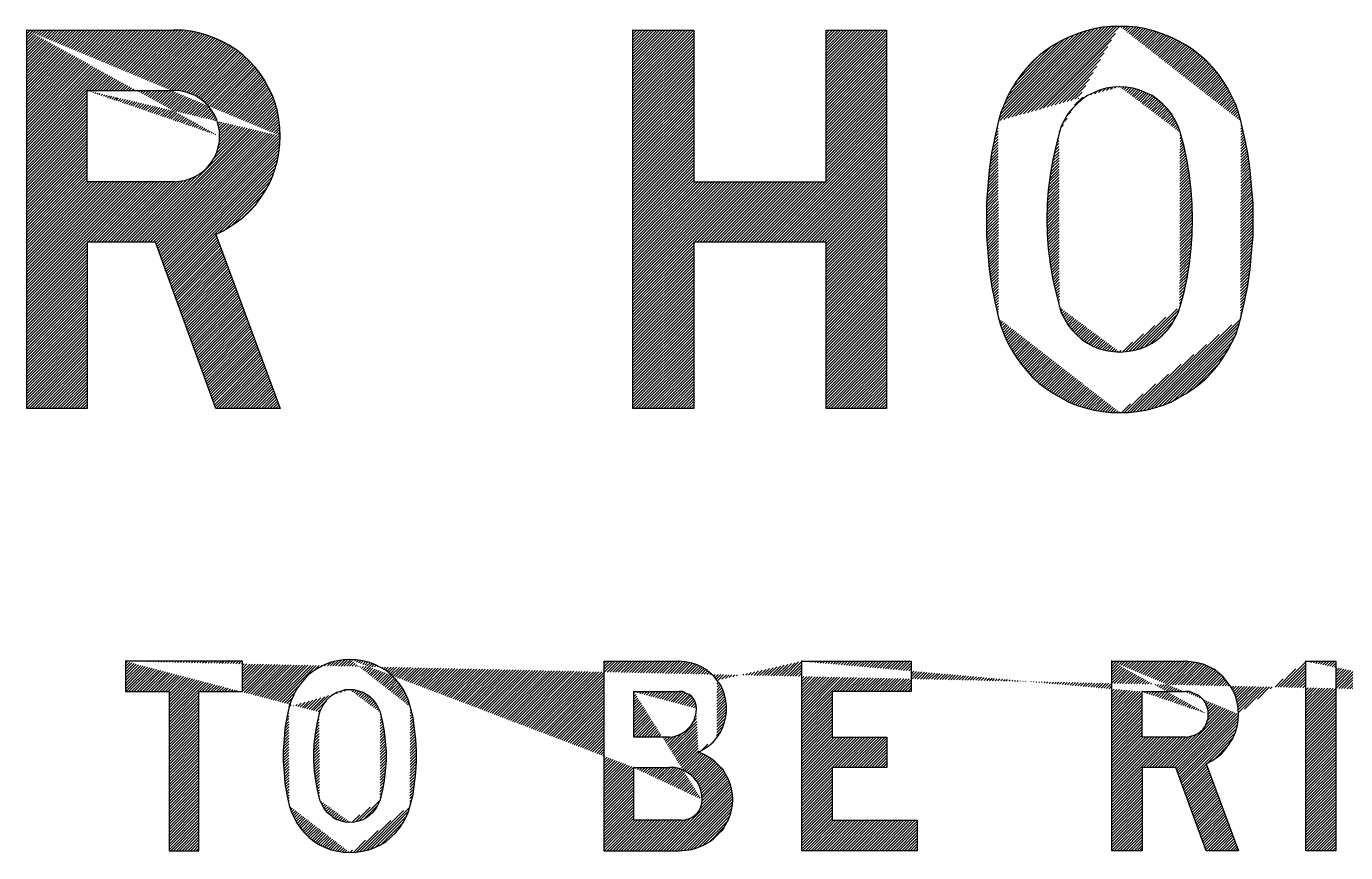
# Model space of a CAD drawing. Extents: x 216 to 276, y 156.6 to 231.6.
# Drawn here: x 228.57 to 249.47, y 179.55 to 192.64 of the extents above; entities that cross this region are included whole.
import ezdxf

# ---------------------------------------------------------------- set-up
doc = ezdxf.new("R2010")
doc.units = 0
doc.header["$MEASUREMENT"] = 0
doc.linetypes.add('CENTERX2', pattern=[101.6, 63.5, -12.7, 12.7, -12.7])
doc.layers.get('0').update_dxf_attribs({"linetype": 'CONTINUOUS'})
doc.layers.add('L25', color=1, linetype='CONTINUOUS')
pattern_1 = [(45, (0, 0), (-0.0224506403, 0.0224506403), [])]

msp = doc.modelspace()

# ---------------------------------------------------------------- hatches: boundary and pattern name
at = {"layer": 'L25', "linetype": 'CENTERX2'}
h = msp.add_hatch(dxfattribs=at)
h.set_pattern_fill('ANSI31', color=256, scale=0.01, style=0)
h.set_pattern_definition(pattern_1)
h.paths.add_polyline_path([(230.908, 191.62), (230.9, 191.62)], flags=17)
edge = h.paths.add_edge_path(flags=16)
edge.add_line((229.529, 190.175), (229.529, 191.62))
edge.add_line((229.529, 191.62), (230.908, 191.62))
edge.add_line((230.997, 191.613), (230.908, 191.62))
edge.add_line((230.997, 191.613), (231.078, 191.598))
edge.add_line((231.078, 191.598), (231.167, 191.568))
edge.add_line((231.167, 191.568), (231.241, 191.539))
edge.add_line((231.241, 191.539), (231.315, 191.494))
edge.add_line((231.315, 191.494), (231.389, 191.435))
edge.add_line((231.389, 191.435), (231.449, 191.376))
edge.add_line((231.449, 191.376), (231.501, 191.309))
edge.add_line((231.501, 191.309), (231.545, 191.235))
edge.add_line((231.545, 191.235), (231.582, 191.153))
edge.add_line((231.582, 191.153), (231.604, 191.072))
edge.add_line((231.604, 191.072), (231.627, 190.983))
edge.add_line((231.627, 190.983), (231.627, 190.901))
edge.add_line((231.627, 190.901), (231.627, 190.812))
edge.add_line((231.627, 190.812), (231.604, 190.724))
edge.add_line((231.604, 190.724), (231.582, 190.642))
edge.add_line((231.582, 190.642), (231.545, 190.56))
edge.add_line((231.545, 190.56), (231.501, 190.486))
edge.add_line((231.501, 190.486), (231.449, 190.42))
edge.add_line((231.449, 190.42), (231.389, 190.36))
edge.add_line((231.389, 190.36), (231.315, 190.301))
edge.add_line((231.315, 190.301), (231.241, 190.257))
edge.add_line((231.241, 190.257), (231.167, 190.227))
edge.add_line((231.167, 190.227), (231.078, 190.197))
edge.add_line((231.078, 190.197), (230.997, 190.182))
edge.add_line((230.997, 190.182), (230.908, 190.175))
edge.add_line((230.908, 190.175), (229.529, 190.175))
h.paths.add_polyline_path([(230.908, 192.576), (230.9, 192.576)], flags=17)
edge = h.paths.add_edge_path()
edge.add_line((228.573, 186.581), (228.573, 192.576))
edge.add_line((228.573, 192.576), (230.908, 192.576))
edge.add_line((231.041, 192.576), (230.908, 192.576))
edge.add_line((231.041, 192.576), (231.175, 192.562))
edge.add_line((231.175, 192.562), (231.3, 192.532))
edge.add_line((231.3, 192.532), (231.426, 192.495))
edge.add_line((231.426, 192.495), (231.552, 192.45))
edge.add_line((231.552, 192.45), (231.671, 192.398))
edge.add_line((231.671, 192.398), (231.79, 192.332))
edge.add_line((231.79, 192.332), (231.901, 192.258))
edge.add_line((231.901, 192.258), (232.005, 192.176))
edge.add_line((232.005, 192.176), (232.101, 192.087))
edge.add_line((232.101, 192.087), (232.19, 191.991))
edge.add_line((232.19, 191.991), (232.271, 191.887))
edge.add_line((232.271, 191.887), (232.345, 191.776))
edge.add_line((232.345, 191.776), (232.405, 191.665))
edge.add_line((232.405, 191.665), (232.464, 191.539))
edge.add_line((232.464, 191.539), (232.509, 191.42))
edge.add_line((232.509, 191.42), (232.546, 191.294))
edge.add_line((232.546, 191.294), (232.568, 191.161))
edge.add_line((232.568, 191.161), (232.583, 191.027))
edge.add_line((232.583, 191.027), (232.59, 190.901))
edge.add_line((232.59, 190.901), (232.583, 190.768))
edge.add_line((232.583, 190.768), (232.568, 190.635))
edge.add_line((232.568, 190.635), (232.546, 190.509))
edge.add_line((232.546, 190.509), (232.509, 190.383))
edge.add_line((232.509, 190.383), (232.464, 190.257))
edge.add_line((232.464, 190.257), (232.412, 190.138))
edge.add_line((232.412, 190.138), (232.345, 190.019))
edge.add_line((232.345, 190.019), (232.271, 189.908))
edge.add_line((232.271, 189.908), (232.197, 189.805))
edge.add_line((232.197, 189.805), (232.108, 189.708))
edge.add_line((232.108, 189.708), (232.012, 189.619))
edge.add_line((232.012, 189.619), (231.908, 189.538))
edge.add_line((231.908, 189.538), (231.797, 189.464))
edge.add_line((231.797, 189.464), (231.686, 189.397))
edge.add_line((231.686, 189.397), (231.567, 189.338))
edge.add_line((231.567, 189.338), (232.59, 186.581))
edge.add_line((232.59, 186.581), (231.567, 186.581))
edge.add_line((231.567, 186.581), (230.611, 189.219))
edge.add_line((230.611, 189.219), (229.529, 189.219))
edge.add_line((229.529, 189.219), (229.529, 186.581))
edge.add_line((229.529, 186.581), (228.573, 186.581))
edge = h.paths.add_edge_path()
edge.add_line((229.529, 191.62), (229.522, 191.62))
edge.add_line((231.627, 190.901), (231.619, 190.901))
edge.add_line((228.573, 192.576), (228.566, 192.576))
edge.add_line((232.59, 190.901), (232.583, 190.901))
h = msp.add_hatch(dxfattribs=at)
h.set_pattern_fill('ANSI31', color=256, scale=0.01, style=0)
h.set_pattern_definition(pattern_1)
h.paths.add_polyline_path([(238.178, 186.581), (238.178, 192.576), (239.142, 192.576), (239.142, 190.175), (241.239, 190.175), (241.239, 192.576), (242.195, 192.576), (242.195, 186.581), (241.239, 186.581), (241.239, 189.219), (239.142, 189.219), (239.142, 186.581)])
edge = h.paths.add_edge_path()
edge.add_line((238.178, 192.576), (238.171, 192.576))
h = msp.add_hatch(dxfattribs=at)
h.set_pattern_fill('ANSI31', color=256, scale=0.01, style=0)
h.set_pattern_definition(pattern_1)
h.paths.add_polyline_path([(244.967, 191.057), (244.937, 190.961), (244.878, 190.731), (244.826, 190.501), (244.789, 190.271), (244.759, 190.042), (244.745, 189.812), (244.737, 189.575), (244.745, 189.345), (244.759, 189.115), (244.789, 188.878), (244.826, 188.648), (244.878, 188.426), (244.937, 188.196), (244.967, 188.1), (245.019, 188.004), (245.071, 187.907), (245.137, 187.826), (245.211, 187.752), (245.293, 187.677), (245.382, 187.618), (245.478, 187.566), (245.575, 187.529), (245.678, 187.5), (245.79, 187.485), (245.893, 187.477), (245.997, 187.485), (246.108, 187.5), (246.212, 187.529), (246.308, 187.566), (246.405, 187.618), (246.494, 187.677), (246.575, 187.752), (246.649, 187.826), (246.716, 187.907), (246.768, 188.004), (246.82, 188.1), (246.849, 188.196), (246.916, 188.426), (246.961, 188.648), (246.998, 188.878), (247.027, 189.115), (247.042, 189.345), (247.049, 189.575), (247.042, 189.812), (247.027, 190.042), (246.998, 190.271), (246.961, 190.501), (246.916, 190.731), (246.849, 190.961), (246.82, 191.057), (246.768, 191.153), (246.716, 191.25), (246.649, 191.331), (246.575, 191.405), (246.494, 191.479), (246.405, 191.539), (246.308, 191.583), (246.212, 191.628), (246.108, 191.657), (245.997, 191.672), (245.893, 191.68), (245.79, 191.672), (245.678, 191.657), (245.575, 191.628), (245.478, 191.583), (245.382, 191.539), (245.293, 191.479), (245.211, 191.405), (245.137, 191.331), (245.071, 191.25), (245.019, 191.153)], flags=16)
h.paths.add_polyline_path([(244.011, 191.272), (243.974, 191.139), (243.915, 190.879), (243.863, 190.627), (243.826, 190.36), (243.803, 190.101), (243.781, 189.842), (243.781, 189.575), (243.781, 189.315), (243.803, 189.056), (243.826, 188.789), (243.863, 188.53), (243.915, 188.27), (243.974, 188.018), (244.011, 187.885), (244.063, 187.752), (244.115, 187.626), (244.181, 187.507), (244.255, 187.388), (244.337, 187.277), (244.426, 187.174), (244.515, 187.07), (244.619, 186.981), (244.73, 186.892), (244.841, 186.818), (244.967, 186.751), (245.085, 186.684), (245.219, 186.632), (245.345, 186.595), (245.486, 186.558), (245.619, 186.536), (245.753, 186.521), (245.893, 186.521), (246.034, 186.521), (246.168, 186.536), (246.308, 186.558), (246.442, 186.595), (246.568, 186.632), (246.701, 186.684), (246.82, 186.751), (246.946, 186.818), (247.057, 186.892), (247.168, 186.981), (247.272, 187.07), (247.368, 187.174), (247.457, 187.277), (247.531, 187.388), (247.605, 187.507), (247.672, 187.626), (247.731, 187.752), (247.776, 187.885), (247.813, 188.018), (247.872, 188.27), (247.924, 188.53), (247.961, 188.789), (247.983, 189.056), (248.006, 189.315), (248.006, 189.575), (248.006, 189.842), (247.983, 190.101), (247.961, 190.36), (247.924, 190.627), (247.872, 190.879), (247.813, 191.139), (247.776, 191.272), (247.731, 191.398), (247.672, 191.524), (247.605, 191.65), (247.531, 191.769), (247.457, 191.88), (247.368, 191.983), (247.272, 192.087), (247.168, 192.176), (247.057, 192.265), (246.946, 192.339), (246.82, 192.406), (246.701, 192.465), (246.568, 192.517), (246.442, 192.562), (246.308, 192.599), (246.168, 192.621), (246.034, 192.636), (245.893, 192.636), (245.753, 192.636), (245.619, 192.621), (245.486, 192.599), (245.345, 192.562), (245.219, 192.517), (245.085, 192.465), (244.967, 192.406), (244.841, 192.339), (244.73, 192.265), (244.619, 192.176), (244.515, 192.087), (244.426, 191.983), (244.337, 191.88), (244.255, 191.769), (244.181, 191.65), (244.115, 191.524), (244.063, 191.398)])
edge = h.paths.add_edge_path(flags=16)
edge.add_line((244.937, 190.961), (244.93, 190.961))
edge.add_line((244.937, 188.196), (244.93, 188.196))
edge.add_line((245.893, 187.477), (245.886, 187.477))
edge.add_line((246.849, 188.196), (246.842, 188.196))
edge.add_line((246.849, 190.961), (246.842, 190.961))
edge.add_line((245.893, 191.68), (245.886, 191.68))
edge.add_line((243.974, 191.139), (243.966, 191.139))
edge.add_line((243.974, 188.018), (243.966, 188.018))
edge.add_line((245.893, 186.521), (245.886, 186.521))
edge.add_line((247.813, 188.018), (247.805, 188.018))
edge.add_line((247.813, 191.139), (247.805, 191.139))
edge.add_line((245.893, 192.636), (245.886, 192.636))
h = msp.add_hatch(dxfattribs=at)
h.set_pattern_fill('ANSI31', color=256, scale=0.01, style=0)
h.set_pattern_definition(pattern_1)
h.paths.add_polyline_path([(238.764, 180.896), (238.756, 180.896)], flags=0)
edge = h.paths.add_edge_path(flags=16)
edge.add_line((238.193, 180.059), (238.193, 180.896))
edge.add_line((238.193, 180.896), (238.764, 180.896))
edge.add_line((238.838, 180.896), (238.764, 180.896))
edge.add_line((238.838, 180.896), (238.912, 180.881))
edge.add_line((238.912, 180.881), (238.979, 180.852))
edge.add_line((238.979, 180.852), (239.038, 180.815))
edge.add_line((239.038, 180.815), (239.097, 180.778))
edge.add_line((239.097, 180.778), (239.149, 180.726))
edge.add_line((239.149, 180.726), (239.194, 180.666))
edge.add_line((239.194, 180.666), (239.231, 180.6))
edge.add_line((239.231, 180.6), (239.253, 180.533))
edge.add_line((239.253, 180.533), (239.268, 180.459))
edge.add_line((239.268, 180.459), (239.275, 180.385))
edge.add_line((239.275, 180.385), (239.268, 180.333))
edge.add_line((239.268, 180.333), (239.253, 180.274))
edge.add_line((239.253, 180.274), (239.231, 180.222))
edge.add_line((239.231, 180.222), (239.201, 180.177))
edge.add_line((239.201, 180.177), (239.156, 180.133))
edge.add_line((239.156, 180.133), (239.112, 180.103))
edge.add_line((239.112, 180.103), (239.06, 180.081))
edge.add_line((239.06, 180.081), (239.001, 180.066))
edge.add_line((239.001, 180.066), (238.942, 180.059))
edge.add_line((238.942, 180.059), (238.193, 180.059))
h.paths.add_polyline_path([(238.912, 182.097), (238.904, 182.097)], flags=0)
edge = h.paths.add_edge_path(flags=16)
edge.add_line((238.193, 181.378), (238.193, 182.097))
edge.add_line((238.193, 182.097), (238.912, 182.097))
edge.add_line((238.971, 182.097), (238.912, 182.097))
edge.add_line((238.971, 182.097), (239.016, 182.075))
edge.add_line((239.016, 182.075), (239.068, 182.052))
edge.add_line((239.068, 182.052), (239.105, 182.023))
edge.add_line((239.105, 182.023), (239.142, 181.978))
edge.add_line((239.142, 181.978), (239.164, 181.934))
edge.add_line((239.164, 181.934), (239.179, 181.882))
edge.add_line((239.179, 181.882), (239.186, 181.83))
edge.add_line((239.186, 181.83), (239.179, 181.763))
edge.add_line((239.179, 181.763), (239.164, 181.697))
edge.add_line((239.164, 181.697), (239.142, 181.63))
edge.add_line((239.142, 181.63), (239.105, 181.571))
edge.add_line((239.105, 181.571), (239.06, 181.519))
edge.add_line((239.06, 181.519), (239.016, 181.474))
edge.add_line((239.016, 181.474), (238.956, 181.437))
edge.add_line((238.956, 181.437), (238.897, 181.408))
edge.add_line((238.897, 181.408), (238.83, 181.385))
edge.add_line((238.83, 181.385), (238.764, 181.378))
edge.add_line((238.764, 181.378), (238.193, 181.378))
h.paths.add_polyline_path([(239.305, 181.104), (239.216, 181.141), (239.297, 181.185), (239.379, 181.237), (239.453, 181.304), (239.512, 181.378), (239.564, 181.452), (239.601, 181.534), (239.631, 181.615), (239.653, 181.697), (239.66, 181.786), (239.66, 181.874), (239.653, 181.956), (239.631, 182.045), (239.601, 182.126), (239.564, 182.208), (239.512, 182.275), (239.46, 182.341), (239.394, 182.401), (239.327, 182.453), (239.253, 182.497), (239.171, 182.534), (239.09, 182.556), (239.001, 182.571), (238.912, 182.579), (237.719, 182.579), (237.719, 179.577), (238.912, 179.577), (239.016, 179.584), (239.112, 179.599), (239.208, 179.629), (239.305, 179.673), (239.394, 179.718), (239.468, 179.777), (239.542, 179.851), (239.601, 179.91), (239.646, 179.985), (239.69, 180.059), (239.72, 180.14), (239.742, 180.222), (239.757, 180.303), (239.764, 180.385), (239.757, 180.474), (239.742, 180.555), (239.72, 180.637), (239.69, 180.718), (239.646, 180.792), (239.601, 180.867), (239.542, 180.926), (239.475, 180.992), (239.394, 181.052)], flags=17)
edge = h.paths.add_edge_path(flags=16)
edge.add_line((238.912, 182.579), (238.904, 182.579))
edge.add_line((238.912, 182.579), (238.904, 182.579))
h.paths.add_polyline_path([(240.854, 179.577), (240.854, 182.579), (242.588, 182.579), (242.588, 182.097), (241.335, 182.097), (241.335, 181.378), (242.203, 181.378), (242.203, 180.896), (241.335, 180.896), (241.335, 180.059), (242.684, 180.059), (242.684, 179.577)], flags=17)
h.paths.add_polyline_path([(246.938, 182.097), (246.931, 182.097)], flags=0)
edge = h.paths.add_edge_path(flags=16)
edge.add_line((246.249, 181.378), (246.249, 182.097))
edge.add_line((246.249, 182.097), (246.938, 182.097))
edge.add_line((246.998, 182.097), (246.938, 182.097))
edge.add_line((246.998, 182.097), (247.057, 182.075))
edge.add_line((247.057, 182.075), (247.116, 182.052))
edge.add_line((247.116, 182.052), (247.168, 182.015))
edge.add_line((247.168, 182.015), (247.213, 181.971))
edge.add_line((247.213, 181.971), (247.25, 181.919))
edge.add_line((247.25, 181.919), (247.272, 181.86))
edge.add_line((247.272, 181.86), (247.294, 181.8))
edge.add_line((247.294, 181.8), (247.294, 181.741))
edge.add_line((247.294, 181.741), (247.294, 181.674))
edge.add_line((247.294, 181.674), (247.272, 181.615))
edge.add_line((247.272, 181.615), (247.25, 181.556))
edge.add_line((247.25, 181.556), (247.213, 181.504))
edge.add_line((247.213, 181.504), (247.168, 181.459))
edge.add_line((247.168, 181.459), (247.116, 181.422))
edge.add_line((247.116, 181.422), (247.057, 181.4))
edge.add_line((247.057, 181.4), (246.998, 181.385))
edge.add_line((246.998, 181.385), (246.938, 181.378))
edge.add_line((246.938, 181.378), (246.249, 181.378))
h.paths.add_polyline_path([(246.938, 182.579), (246.931, 182.579)], flags=16)
edge = h.paths.add_edge_path(flags=17)
edge.add_line((245.767, 179.577), (245.767, 182.579))
edge.add_line((245.767, 182.579), (246.938, 182.579))
edge.add_line((247.027, 182.571), (246.938, 182.579))
edge.add_line((247.027, 182.571), (247.124, 182.556))
edge.add_line((247.124, 182.556), (247.213, 182.534))
edge.add_line((247.213, 182.534), (247.301, 182.497))
edge.add_line((247.301, 182.497), (247.383, 182.453))
edge.add_line((247.383, 182.453), (247.457, 182.393))
edge.add_line((247.457, 182.393), (247.531, 182.334))
edge.add_line((247.531, 182.334), (247.591, 182.26))
edge.add_line((247.591, 182.26), (247.65, 182.186))
edge.add_line((247.65, 182.186), (247.694, 182.104))
edge.add_line((247.694, 182.104), (247.731, 182.015))
edge.add_line((247.731, 182.015), (247.754, 181.926))
edge.add_line((247.754, 181.926), (247.768, 181.83))
edge.add_line((247.768, 181.83), (247.776, 181.741))
edge.add_line((247.776, 181.741), (247.768, 181.637))
edge.add_line((247.768, 181.637), (247.754, 181.541))
edge.add_line((247.754, 181.541), (247.724, 181.445))
edge.add_line((247.724, 181.445), (247.687, 181.356))
edge.add_line((247.687, 181.356), (247.635, 181.274))
edge.add_line((247.635, 181.274), (247.576, 181.193))
edge.add_line((247.576, 181.193), (247.509, 181.118))
edge.add_line((247.509, 181.118), (247.435, 181.059))
edge.add_line((247.435, 181.059), (247.353, 181))
edge.add_line((247.353, 181), (247.264, 180.955))
edge.add_line((247.264, 180.955), (247.776, 179.577))
edge.add_line((247.776, 179.577), (247.264, 179.577))
edge.add_line((247.264, 179.577), (246.783, 180.896))
edge.add_line((246.783, 180.896), (246.249, 180.896))
edge.add_line((246.249, 180.896), (246.249, 179.577))
edge.add_line((246.249, 179.577), (245.767, 179.577))
h.paths.add_polyline_path([(248.843, 179.577), (248.843, 182.579), (249.317, 182.579), (249.317, 179.577)], flags=17)
h.paths.add_polyline_path([(251.6, 182.097), (251.593, 182.097)], flags=0)
edge = h.paths.add_edge_path(flags=16)
edge.add_line((251.185, 180.059), (251.185, 182.097))
edge.add_line((251.185, 182.097), (251.6, 182.097))
edge.add_line((251.674, 182.097), (251.6, 182.097))
edge.add_line((251.674, 182.097), (251.741, 182.082))
edge.add_line((251.741, 182.082), (251.808, 182.06))
edge.add_line((251.808, 182.06), (251.867, 182.023))
edge.add_line((251.867, 182.023), (251.919, 181.986))
edge.add_line((251.919, 181.986), (251.971, 181.941))
edge.add_line((251.971, 181.941), (252.015, 181.889))
edge.add_line((252.015, 181.889), (252.052, 181.83))
edge.add_line((252.052, 181.83), (252.111, 181.711))
edge.add_line((252.111, 181.711), (252.156, 181.593))
edge.add_line((252.156, 181.593), (252.193, 181.467))
edge.add_line((252.193, 181.467), (252.223, 181.341))
edge.add_line((252.223, 181.341), (252.237, 181.207))
edge.add_line((252.237, 181.207), (252.245, 181.081))
edge.add_line((252.245, 181.081), (252.237, 180.948))
edge.add_line((252.237, 180.948), (252.223, 180.822))
edge.add_line((252.223, 180.822), (252.193, 180.689))
edge.add_line((252.193, 180.689), (252.156, 180.57))
edge.add_line((252.156, 180.57), (252.111, 180.444))
edge.add_line((252.111, 180.444), (252.052, 180.325))
edge.add_line((252.052, 180.325), (252.015, 180.274))
edge.add_line((252.015, 180.274), (251.971, 180.214))
edge.add_line((251.971, 180.214), (251.919, 180.17))
edge.add_line((251.919, 180.17), (251.867, 180.133))
edge.add_line((251.867, 180.133), (251.808, 180.103))
edge.add_line((251.808, 180.103), (251.741, 180.073))
edge.add_line((251.741, 180.073), (251.674, 180.066))
edge.add_line((251.674, 180.066), (251.6, 180.059))
edge.add_line((251.6, 180.059), (251.185, 180.059))
h.paths.add_polyline_path([(251.6, 182.579), (251.593, 182.579)], flags=16)
edge = h.paths.add_edge_path(flags=17)
edge.add_line((250.703, 179.577), (250.703, 182.579))
edge.add_line((250.703, 182.579), (251.6, 182.579))
edge.add_line((251.704, 182.571), (251.6, 182.579))
edge.add_line((251.704, 182.571), (251.808, 182.556))
edge.add_line((251.808, 182.556), (251.904, 182.534))
edge.add_line((251.904, 182.534), (252, 182.497))
edge.add_line((252, 182.497), (252.089, 182.453))
edge.add_line((252.089, 182.453), (252.178, 182.393))
edge.add_line((252.178, 182.393), (252.26, 182.334))
edge.add_line((252.26, 182.334), (252.334, 182.26))
edge.add_line((252.334, 182.26), (252.4, 182.186))
edge.add_line((252.4, 182.186), (252.452, 182.097))
edge.add_line((252.452, 182.097), (252.504, 182.008))
edge.add_line((252.504, 182.008), (252.563, 181.874))
edge.add_line((252.563, 181.874), (252.615, 181.734))
edge.add_line((252.615, 181.734), (252.652, 181.593))
edge.add_line((252.652, 181.593), (252.682, 181.445))
edge.add_line((252.682, 181.445), (252.704, 181.296))
edge.add_line((252.704, 181.296), (252.712, 181.156))
edge.add_line((252.712, 181.156), (252.712, 181.007))
edge.add_line((252.712, 181.007), (252.704, 180.859))
edge.add_line((252.704, 180.859), (252.682, 180.711))
edge.add_line((252.682, 180.711), (252.652, 180.563))
edge.add_line((252.652, 180.563), (252.615, 180.422))
edge.add_line((252.615, 180.422), (252.563, 180.281))
edge.add_line((252.563, 180.281), (252.504, 180.148))
edge.add_line((252.504, 180.148), (252.452, 180.059))
edge.add_line((252.452, 180.059), (252.4, 179.977))
edge.add_line((252.4, 179.977), (252.334, 179.896))
edge.add_line((252.334, 179.896), (252.26, 179.822))
edge.add_line((252.26, 179.822), (252.178, 179.762))
edge.add_line((252.178, 179.762), (252.089, 179.703))
edge.add_line((252.089, 179.703), (252, 179.658))
edge.add_line((252, 179.658), (251.904, 179.621))
edge.add_line((251.904, 179.621), (251.808, 179.599))
edge.add_line((251.808, 179.599), (251.704, 179.584))
edge.add_line((251.704, 179.584), (251.6, 179.577))
edge.add_line((251.6, 179.577), (250.703, 179.577))
h.paths.add_polyline_path([(254.676, 182.097), (254.668, 182.097)], flags=16)
edge = h.paths.add_edge_path(flags=17)
edge.add_line((254.253, 180.059), (254.253, 182.097))
edge.add_line((254.253, 182.097), (254.676, 182.097))
edge.add_line((254.742, 182.097), (254.676, 182.097))
edge.add_line((254.742, 182.097), (254.809, 182.082))
edge.add_line((254.809, 182.082), (254.876, 182.06))
edge.add_line((254.876, 182.06), (254.935, 182.023))
edge.add_line((254.935, 182.023), (254.994, 181.986))
edge.add_line((254.994, 181.986), (255.046, 181.941))
edge.add_line((255.046, 181.941), (255.091, 181.889))
edge.add_line((255.091, 181.889), (255.128, 181.83))
edge.add_line((255.128, 181.83), (255.18, 181.711))
edge.add_line((255.18, 181.711), (255.232, 181.593))
edge.add_line((255.232, 181.593), (255.269, 181.467))
edge.add_line((255.269, 181.467), (255.291, 181.341))
edge.add_line((255.291, 181.341), (255.306, 181.207))
edge.add_line((255.306, 181.207), (255.313, 181.081))
edge.add_line((255.313, 181.081), (255.306, 180.948))
edge.add_line((255.306, 180.948), (255.291, 180.822))
edge.add_line((255.291, 180.822), (255.269, 180.689))
edge.add_line((255.269, 180.689), (255.232, 180.57))
edge.add_line((255.232, 180.57), (255.18, 180.444))
edge.add_line((255.18, 180.444), (255.128, 180.325))
edge.add_line((255.128, 180.325), (255.091, 180.274))
edge.add_line((255.091, 180.274), (255.046, 180.214))
edge.add_line((255.046, 180.214), (254.994, 180.17))
edge.add_line((254.994, 180.17), (254.935, 180.133))
edge.add_line((254.935, 180.133), (254.876, 180.103))
edge.add_line((254.876, 180.103), (254.809, 180.073))
edge.add_line((254.809, 180.073), (254.742, 180.066))
edge.add_line((254.742, 180.066), (254.676, 180.059))
edge.add_line((254.676, 180.059), (254.253, 180.059))
h.paths.add_polyline_path([(254.676, 182.579), (254.668, 182.579)], flags=17)
edge = h.paths.add_edge_path()
edge.add_line((253.779, 179.577), (253.779, 182.579))
edge.add_line((253.779, 182.579), (254.676, 182.579))
edge.add_line((254.779, 182.571), (254.676, 182.579))
edge.add_line((254.779, 182.571), (254.876, 182.556))
edge.add_line((254.876, 182.556), (254.98, 182.534))
edge.add_line((254.98, 182.534), (255.076, 182.497))
edge.add_line((255.076, 182.497), (255.165, 182.453))
edge.add_line((255.165, 182.453), (255.254, 182.393))
edge.add_line((255.254, 182.393), (255.328, 182.334))
edge.add_line((255.328, 182.334), (255.402, 182.26))
edge.add_line((255.402, 182.26), (255.469, 182.186))
edge.add_line((255.469, 182.186), (255.528, 182.097))
edge.add_line((255.528, 182.097), (255.572, 182.008))
edge.add_line((255.572, 182.008), (255.632, 181.874))
edge.add_line((255.632, 181.874), (255.684, 181.734))
edge.add_line((255.684, 181.734), (255.728, 181.593))
edge.add_line((255.728, 181.593), (255.758, 181.445))
edge.add_line((255.758, 181.445), (255.773, 181.296))
edge.add_line((255.773, 181.296), (255.787, 181.156))
edge.add_line((255.787, 181.156), (255.787, 181.007))
edge.add_line((255.787, 181.007), (255.773, 180.859))
edge.add_line((255.773, 180.859), (255.758, 180.711))
edge.add_line((255.758, 180.711), (255.728, 180.563))
edge.add_line((255.728, 180.563), (255.684, 180.422))
edge.add_line((255.684, 180.422), (255.632, 180.281))
edge.add_line((255.632, 180.281), (255.572, 180.148))
edge.add_line((255.572, 180.148), (255.528, 180.059))
edge.add_line((255.528, 180.059), (255.469, 179.977))
edge.add_line((255.469, 179.977), (255.402, 179.896))
edge.add_line((255.402, 179.896), (255.328, 179.822))
edge.add_line((255.328, 179.822), (255.254, 179.762))
edge.add_line((255.254, 179.762), (255.165, 179.703))
edge.add_line((255.165, 179.703), (255.076, 179.658))
edge.add_line((255.076, 179.658), (254.98, 179.621))
edge.add_line((254.98, 179.621), (254.876, 179.599))
edge.add_line((254.876, 179.599), (254.779, 179.584))
edge.add_line((254.779, 179.584), (254.676, 179.577))
edge.add_line((254.676, 179.577), (253.779, 179.577))
h.paths.add_polyline_path([(231.99, 182.579), (230.137, 182.579), (230.137, 182.097), (230.826, 182.097), (230.826, 179.577), (231.3, 179.577), (231.3, 182.097), (231.99, 182.097)], flags=17)
h.paths.add_polyline_path([(233.242, 181.837), (233.213, 181.771), (233.176, 181.615), (233.146, 181.467), (233.124, 181.311), (233.116, 181.156), (233.116, 181), (233.124, 180.844), (233.146, 180.689), (233.176, 180.54), (233.213, 180.385), (233.242, 180.318), (233.272, 180.259), (233.316, 180.199), (233.368, 180.155), (233.42, 180.111), (233.487, 180.073), (233.554, 180.051), (233.62, 180.036), (233.694, 180.029), (233.761, 180.036), (233.835, 180.051), (233.902, 180.073), (233.961, 180.111), (234.02, 180.155), (234.072, 180.199), (234.117, 180.259), (234.146, 180.318), (234.176, 180.385), (234.213, 180.54), (234.243, 180.689), (234.258, 180.844), (234.272, 181), (234.272, 181.156), (234.258, 181.311), (234.243, 181.467), (234.213, 181.615), (234.176, 181.771), (234.146, 181.837), (234.117, 181.897), (234.072, 181.956), (234.02, 182.008), (233.961, 182.045), (233.902, 182.082), (233.835, 182.104), (233.761, 182.126), (233.694, 182.126), (233.62, 182.126), (233.554, 182.104), (233.487, 182.082), (233.42, 182.045), (233.368, 182.008), (233.316, 181.956), (233.272, 181.897)], flags=17)
h.paths.add_polyline_path([(232.761, 181.956), (232.731, 181.86), (232.694, 181.689), (232.664, 181.511), (232.649, 181.341), (232.635, 181.163), (232.635, 180.992), (232.649, 180.815), (232.664, 180.644), (232.694, 180.466), (232.731, 180.296), (232.761, 180.199), (232.805, 180.111), (232.849, 180.022), (232.909, 179.933), (232.975, 179.859), (233.042, 179.792), (233.124, 179.725), (233.213, 179.673), (233.302, 179.629), (233.398, 179.592), (233.494, 179.57), (233.591, 179.555), (233.694, 179.547), (233.791, 179.555), (233.894, 179.57), (233.991, 179.592), (234.087, 179.629), (234.176, 179.673), (234.265, 179.725), (234.339, 179.792), (234.413, 179.859), (234.48, 179.933), (234.539, 180.022), (234.584, 180.111), (234.621, 180.199), (234.65, 180.296), (234.695, 180.466), (234.717, 180.644), (234.739, 180.815), (234.747, 180.992), (234.747, 181.163), (234.739, 181.341), (234.717, 181.511), (234.695, 181.689), (234.65, 181.86), (234.621, 181.956), (234.584, 182.045), (234.539, 182.134), (234.48, 182.223), (234.413, 182.297), (234.339, 182.371), (234.265, 182.43), (234.176, 182.482), (234.087, 182.527), (233.991, 182.564), (233.894, 182.586), (233.791, 182.601), (233.694, 182.608), (233.591, 182.601), (233.494, 182.586), (233.398, 182.564), (233.302, 182.527), (233.213, 182.482), (233.124, 182.43), (233.042, 182.371), (232.975, 182.297), (232.909, 182.223), (232.849, 182.134), (232.805, 182.045)])
edge = h.paths.add_edge_path()
edge.add_line((238.193, 180.896), (238.186, 180.896))
edge.add_line((239.275, 180.385), (239.268, 180.385))
edge.add_line((238.193, 182.097), (238.186, 182.097))
edge.add_line((239.186, 181.83), (239.179, 181.83))
edge.add_line((239.216, 181.141), (239.208, 181.141))
edge.add_line((239.512, 181.378), (239.505, 181.378))
edge.add_line((239.512, 182.275), (239.505, 182.275))
edge.add_line((240.854, 182.579), (240.846, 182.579))
edge.add_line((246.249, 182.097), (246.242, 182.097))
edge.add_line((247.294, 181.741), (247.287, 181.741))
edge.add_line((245.767, 182.579), (245.76, 182.579))
edge.add_line((247.776, 181.741), (247.768, 181.741))
edge.add_line((248.843, 182.579), (248.836, 182.579))
edge.add_line((251.185, 182.097), (251.178, 182.097))
edge.add_line((252.052, 180.325), (252.045, 180.325))
edge.add_line((252.052, 181.83), (252.045, 181.83))
edge.add_line((250.703, 182.579), (250.696, 182.579))
edge.add_line((252.504, 180.148), (252.497, 180.148))
edge.add_line((252.504, 182.008), (252.497, 182.008))
edge.add_line((254.253, 182.097), (254.246, 182.097))
edge.add_line((255.128, 180.325), (255.12, 180.325))
edge.add_line((255.128, 181.83), (255.12, 181.83))
edge.add_line((253.779, 182.579), (253.772, 182.579))
edge.add_line((255.572, 180.148), (255.565, 180.148))
edge.add_line((255.572, 182.008), (255.565, 182.008))
edge.add_line((230.137, 182.579), (230.13, 182.579))
edge.add_line((233.213, 181.771), (233.205, 181.771))
edge.add_line((233.213, 180.385), (233.205, 180.385))
edge.add_line((233.694, 180.029), (233.687, 180.029))
edge.add_line((234.176, 180.385), (234.169, 180.385))
edge.add_line((234.176, 181.771), (234.169, 181.771))
edge.add_line((233.694, 182.126), (233.687, 182.126))
edge.add_line((232.731, 181.86), (232.723, 181.86))
edge.add_line((232.731, 180.296), (232.723, 180.296))
edge.add_line((233.694, 179.547), (233.687, 179.547))
edge.add_line((234.65, 180.296), (234.643, 180.296))
edge.add_line((234.65, 181.86), (234.643, 181.86))
edge.add_line((233.694, 182.608), (233.687, 182.608))

# ---------------------------------------------------------------- linework, layer by layer
at = {"color": 3}
for p, q in [((228.573, 192.576), (228.566, 192.576)), ((228.573, 192.576), (230.908, 192.576)), ((228.573, 186.581), (228.573, 192.576)), ((230.908, 192.576), (230.9, 192.576)), ((230.908, 192.576), (230.9, 192.576)), ((231.041, 192.576), (230.908, 192.576)), ((231.175, 192.562), (231.041, 192.576)), ((231.3, 192.532), (231.175, 192.562)), ((238.178, 192.576), (238.171, 192.576)), ((238.178, 192.576), (239.142, 192.576)), ((238.178, 186.581), (238.178, 192.576)), ((239.142, 192.576), (239.142, 190.175)), ((241.239, 190.175), (241.239, 192.576)), ((241.239, 192.576), (242.195, 192.576)), ((242.195, 192.576), (242.195, 186.581)), ((245.345, 192.562), (245.219, 192.517)), ((245.486, 192.599), (245.345, 192.562)), ((245.619, 192.621), (245.486, 192.599)), ((245.753, 192.636), (245.619, 192.621)), ((245.893, 192.636), (245.753, 192.636)), ((245.893, 192.636), (245.886, 192.636)), ((246.034, 192.636), (245.893, 192.636)), ((246.168, 192.621), (246.034, 192.636)), ((246.308, 192.599), (246.168, 192.621)), ((246.442, 192.562), (246.308, 192.599)), ((246.568, 192.517), (246.442, 192.562)), ((231.426, 192.495), (231.3, 192.532)), ((231.552, 192.45), (231.426, 192.495)), ((231.671, 192.398), (231.552, 192.45)), ((231.79, 192.332), (231.671, 192.398)), ((244.967, 192.406), (244.841, 192.339)), ((245.085, 192.465), (244.967, 192.406)), ((245.219, 192.517), (245.085, 192.465)), ((246.701, 192.465), (246.568, 192.517)), ((246.82, 192.406), (246.701, 192.465)), ((246.946, 192.339), (246.82, 192.406)), ((231.901, 192.258), (231.79, 192.332)), ((232.005, 192.176), (231.901, 192.258)), ((232.101, 192.087), (232.005, 192.176)), ((244.619, 192.176), (244.515, 192.087)), ((244.73, 192.265), (244.619, 192.176)), ((244.841, 192.339), (244.73, 192.265)), ((247.057, 192.265), (246.946, 192.339)), ((247.168, 192.176), (247.057, 192.265)), ((247.272, 192.087), (247.168, 192.176)), ((232.19, 191.991), (232.101, 192.087)), ((232.271, 191.887), (232.19, 191.991)), ((244.426, 191.983), (244.337, 191.88)), ((244.515, 192.087), (244.426, 191.983)), ((247.368, 191.983), (247.272, 192.087)), ((247.457, 191.88), (247.368, 191.983)), ((232.345, 191.776), (232.271, 191.887)), ((232.405, 191.665), (232.345, 191.776)), ((244.255, 191.769), (244.181, 191.65)), ((244.337, 191.88), (244.255, 191.769)), ((247.531, 191.769), (247.457, 191.88)), ((247.605, 191.65), (247.531, 191.769)), ((229.529, 191.62), (229.522, 191.62)), ((229.529, 191.62), (230.908, 191.62)), ((229.529, 190.175), (229.529, 191.62)), ((230.908, 191.62), (230.9, 191.62)), ((230.908, 191.62), (230.9, 191.62)), ((230.997, 191.613), (230.908, 191.62)), ((231.078, 191.598), (230.997, 191.613)), ((231.167, 191.568), (231.078, 191.598)), ((231.241, 191.539), (231.167, 191.568)), ((231.315, 191.494), (231.241, 191.539)), ((232.464, 191.539), (232.405, 191.665)), ((232.509, 191.42), (232.464, 191.539)), ((244.115, 191.524), (244.063, 191.398)), ((244.181, 191.65), (244.115, 191.524)), ((245.382, 191.539), (245.293, 191.479)), ((245.478, 191.583), (245.382, 191.539)), ((245.575, 191.628), (245.478, 191.583)), ((245.678, 191.657), (245.575, 191.628)), ((245.79, 191.672), (245.678, 191.657)), ((245.893, 191.68), (245.79, 191.672)), ((245.893, 191.68), (245.886, 191.68)), ((245.997, 191.672), (245.893, 191.68)), ((246.108, 191.657), (245.997, 191.672)), ((246.212, 191.628), (246.108, 191.657)), ((246.308, 191.583), (246.212, 191.628)), ((246.405, 191.539), (246.308, 191.583)), ((246.494, 191.479), (246.405, 191.539)), ((247.672, 191.524), (247.605, 191.65)), ((247.731, 191.398), (247.672, 191.524)), ((231.389, 191.435), (231.315, 191.494)), ((231.449, 191.376), (231.389, 191.435)), ((231.501, 191.309), (231.449, 191.376)), ((231.545, 191.235), (231.501, 191.309)), ((232.546, 191.294), (232.509, 191.42)), ((244.063, 191.398), (244.011, 191.272)), ((245.137, 191.331), (245.071, 191.25)), ((245.211, 191.405), (245.137, 191.331)), ((245.293, 191.479), (245.211, 191.405)), ((246.575, 191.405), (246.494, 191.479)), ((246.649, 191.331), (246.575, 191.405)), ((246.716, 191.25), (246.649, 191.331)), ((247.776, 191.272), (247.731, 191.398)), ((231.582, 191.153), (231.545, 191.235)), ((231.604, 191.072), (231.582, 191.153)), ((232.568, 191.161), (232.546, 191.294)), ((232.583, 191.027), (232.568, 191.161)), ((243.974, 191.139), (243.915, 190.879)), ((243.974, 191.139), (243.966, 191.139)), ((244.011, 191.272), (243.974, 191.139)), ((245.019, 191.153), (244.967, 191.057)), ((245.071, 191.25), (245.019, 191.153)), ((246.768, 191.153), (246.716, 191.25)), ((246.82, 191.057), (246.768, 191.153)), ((247.813, 191.139), (247.776, 191.272)), ((247.813, 191.139), (247.805, 191.139)), ((247.872, 190.879), (247.813, 191.139)), ((231.627, 190.983), (231.604, 191.072)), ((231.627, 190.901), (231.619, 190.901)), ((231.627, 190.901), (231.627, 190.983)), ((231.627, 190.812), (231.627, 190.901)), ((232.59, 190.901), (232.583, 191.027)), ((232.583, 190.768), (232.59, 190.901)), ((232.59, 190.901), (232.583, 190.901)), ((244.937, 190.961), (244.878, 190.731)), ((244.937, 190.961), (244.93, 190.961)), ((244.967, 191.057), (244.937, 190.961)), ((246.849, 190.961), (246.82, 191.057)), ((246.849, 190.961), (246.842, 190.961)), ((246.916, 190.731), (246.849, 190.961)), ((231.582, 190.642), (231.604, 190.724)), ((231.604, 190.724), (231.627, 190.812)), ((232.568, 190.635), (232.583, 190.768)), ((243.915, 190.879), (243.863, 190.627)), ((244.878, 190.731), (244.826, 190.501)), ((246.961, 190.501), (246.916, 190.731)), ((247.924, 190.627), (247.872, 190.879)), ((231.449, 190.42), (231.501, 190.486)), ((231.501, 190.486), (231.545, 190.56)), ((231.545, 190.56), (231.582, 190.642)), ((232.509, 190.383), (232.546, 190.509)), ((232.546, 190.509), (232.568, 190.635)), ((243.863, 190.627), (243.826, 190.36)), ((244.826, 190.501), (244.789, 190.271)), ((246.998, 190.271), (246.961, 190.501)), ((247.961, 190.36), (247.924, 190.627)), ((231.167, 190.227), (231.241, 190.257)), ((231.241, 190.257), (231.315, 190.301)), ((231.315, 190.301), (231.389, 190.36)), ((231.389, 190.36), (231.449, 190.42)), ((232.412, 190.138), (232.464, 190.257)), ((232.464, 190.257), (232.509, 190.383)), ((243.826, 190.36), (243.803, 190.101)), ((244.789, 190.271), (244.759, 190.042)), ((247.027, 190.042), (246.998, 190.271)), ((247.983, 190.101), (247.961, 190.36)), ((230.908, 190.175), (229.529, 190.175)), ((230.908, 190.175), (230.997, 190.182)), ((230.997, 190.182), (231.078, 190.197)), ((231.078, 190.197), (231.167, 190.227)), ((232.345, 190.019), (232.412, 190.138)), ((239.142, 190.175), (241.239, 190.175)), ((243.803, 190.101), (243.781, 189.842)), ((248.006, 189.842), (247.983, 190.101)), ((232.197, 189.805), (232.271, 189.908)), ((232.271, 189.908), (232.345, 190.019)), ((243.781, 189.842), (243.781, 189.575)), ((244.759, 190.042), (244.745, 189.812)), ((247.042, 189.812), (247.027, 190.042)), ((248.006, 189.575), (248.006, 189.842)), ((232.012, 189.619), (232.108, 189.708)), ((232.108, 189.708), (232.197, 189.805)), ((244.745, 189.812), (244.737, 189.575)), ((247.049, 189.575), (247.042, 189.812)), ((231.686, 189.397), (231.797, 189.464)), ((231.797, 189.464), (231.908, 189.538)), ((231.908, 189.538), (232.012, 189.619)), ((243.781, 189.575), (243.781, 189.315)), ((244.737, 189.575), (244.745, 189.345)), ((247.042, 189.345), (247.049, 189.575)), ((248.006, 189.315), (248.006, 189.575)), ((230.611, 189.219), (229.529, 189.219)), ((229.529, 189.219), (229.529, 186.581)), ((231.567, 186.581), (230.611, 189.219)), ((231.567, 189.338), (231.686, 189.397)), ((231.567, 189.338), (232.59, 186.581)), ((241.239, 189.219), (239.142, 189.219)), ((239.142, 189.219), (239.142, 186.581)), ((241.239, 186.581), (241.239, 189.219)), ((243.781, 189.315), (243.803, 189.056)), ((244.745, 189.345), (244.759, 189.115)), ((247.027, 189.115), (247.042, 189.345)), ((247.983, 189.056), (248.006, 189.315)), ((243.803, 189.056), (243.826, 188.789)), ((244.759, 189.115), (244.789, 188.878)), ((246.998, 188.878), (247.027, 189.115)), ((247.961, 188.789), (247.983, 189.056)), ((244.789, 188.878), (244.826, 188.648)), ((246.961, 188.648), (246.998, 188.878)), ((243.826, 188.789), (243.863, 188.53)), ((244.826, 188.648), (244.878, 188.426)), ((246.916, 188.426), (246.961, 188.648)), ((247.924, 188.53), (247.961, 188.789)), ((243.863, 188.53), (243.915, 188.27)), ((244.878, 188.426), (244.937, 188.196)), ((246.849, 188.196), (246.916, 188.426)), ((247.872, 188.27), (247.924, 188.53)), ((243.915, 188.27), (243.974, 188.018)), ((244.937, 188.196), (244.93, 188.196)), ((244.937, 188.196), (244.967, 188.1)), ((246.82, 188.1), (246.849, 188.196)), ((246.849, 188.196), (246.842, 188.196)), ((247.813, 188.018), (247.872, 188.27)), ((243.974, 188.018), (243.966, 188.018)), ((243.974, 188.018), (244.011, 187.885)), ((244.967, 188.1), (245.019, 188.004)), ((245.019, 188.004), (245.071, 187.907)), ((246.716, 187.907), (246.768, 188.004)), ((246.768, 188.004), (246.82, 188.1)), ((247.776, 187.885), (247.813, 188.018)), ((247.813, 188.018), (247.805, 188.018)), ((244.011, 187.885), (244.063, 187.752)), ((244.063, 187.752), (244.115, 187.626)), ((245.071, 187.907), (245.137, 187.826)), ((245.137, 187.826), (245.211, 187.752)), ((245.211, 187.752), (245.293, 187.677)), ((246.494, 187.677), (246.575, 187.752)), ((246.575, 187.752), (246.649, 187.826)), ((246.649, 187.826), (246.716, 187.907)), ((247.672, 187.626), (247.731, 187.752)), ((247.731, 187.752), (247.776, 187.885)), ((244.115, 187.626), (244.181, 187.507)), ((245.293, 187.677), (245.382, 187.618)), ((245.382, 187.618), (245.478, 187.566)), ((245.478, 187.566), (245.575, 187.529)), ((246.212, 187.529), (246.308, 187.566)), ((246.308, 187.566), (246.405, 187.618)), ((246.405, 187.618), (246.494, 187.677)), ((247.605, 187.507), (247.672, 187.626)), ((244.181, 187.507), (244.255, 187.388)), ((244.255, 187.388), (244.337, 187.277)), ((245.575, 187.529), (245.678, 187.5)), ((245.678, 187.5), (245.79, 187.485)), ((245.79, 187.485), (245.893, 187.477)), ((245.893, 187.477), (245.886, 187.477)), ((245.893, 187.477), (245.997, 187.485)), ((245.997, 187.485), (246.108, 187.5)), ((246.108, 187.5), (246.212, 187.529)), ((247.457, 187.277), (247.531, 187.388)), ((247.531, 187.388), (247.605, 187.507)), ((244.337, 187.277), (244.426, 187.174)), ((244.426, 187.174), (244.515, 187.07)), ((247.272, 187.07), (247.368, 187.174)), ((247.368, 187.174), (247.457, 187.277)), ((244.515, 187.07), (244.619, 186.981)), ((244.619, 186.981), (244.73, 186.892)), ((247.057, 186.892), (247.168, 186.981)), ((247.168, 186.981), (247.272, 187.07)), ((244.73, 186.892), (244.841, 186.818)), ((244.841, 186.818), (244.967, 186.751)), ((244.967, 186.751), (245.085, 186.684)), ((246.701, 186.684), (246.82, 186.751)), ((246.82, 186.751), (246.946, 186.818)), ((246.946, 186.818), (247.057, 186.892)), ((229.529, 186.581), (228.573, 186.581)), ((232.59, 186.581), (231.567, 186.581)), ((239.142, 186.581), (238.178, 186.581)), ((242.195, 186.581), (241.239, 186.581)), ((245.085, 186.684), (245.219, 186.632)), ((245.219, 186.632), (245.345, 186.595)), ((245.345, 186.595), (245.486, 186.558)), ((245.486, 186.558), (245.619, 186.536)), ((245.619, 186.536), (245.753, 186.521)), ((245.753, 186.521), (245.893, 186.521)), ((245.893, 186.521), (245.886, 186.521)), ((245.893, 186.521), (246.034, 186.521)), ((246.034, 186.521), (246.168, 186.536)), ((246.168, 186.536), (246.308, 186.558)), ((246.308, 186.558), (246.442, 186.595)), ((246.442, 186.595), (246.568, 186.632)), ((246.568, 186.632), (246.701, 186.684)), ((230.137, 182.579), (230.13, 182.579)), ((230.137, 182.579), (230.137, 182.097)), ((231.99, 182.579), (230.137, 182.579)), ((231.99, 182.097), (231.99, 182.579)), ((233.302, 182.527), (233.213, 182.482)), ((233.398, 182.564), (233.302, 182.527)), ((233.494, 182.586), (233.398, 182.564)), ((233.591, 182.601), (233.494, 182.586)), ((233.694, 182.608), (233.591, 182.601)), ((233.694, 182.608), (233.687, 182.608)), ((233.791, 182.601), (233.694, 182.608)), ((233.894, 182.586), (233.791, 182.601)), ((233.991, 182.564), (233.894, 182.586)), ((234.087, 182.527), (233.991, 182.564)), ((234.176, 182.482), (234.087, 182.527)), ((237.719, 182.579), (238.912, 182.579)), ((237.719, 182.579), (237.719, 179.577)), ((238.912, 182.579), (238.904, 182.579)), ((238.912, 182.579), (238.904, 182.579)), ((239.001, 182.571), (238.912, 182.579)), ((239.09, 182.556), (239.001, 182.571)), ((239.171, 182.534), (239.09, 182.556)), ((239.253, 182.497), (239.171, 182.534)), ((240.854, 182.579), (240.846, 182.579)), ((240.854, 182.579), (242.588, 182.579)), ((240.854, 179.577), (240.854, 182.579)), ((242.588, 182.579), (242.588, 182.097)), ((245.767, 182.579), (245.76, 182.579)), ((245.767, 182.579), (246.938, 182.579)), ((245.767, 179.577), (245.767, 182.579)), ((246.938, 182.579), (246.931, 182.579)), ((246.938, 182.579), (246.931, 182.579)), ((247.027, 182.571), (246.938, 182.579)), ((247.124, 182.556), (247.027, 182.571)), ((247.213, 182.534), (247.124, 182.556)), ((247.301, 182.497), (247.213, 182.534)), ((248.843, 182.579), (248.836, 182.579)), ((248.843, 182.579), (249.317, 182.579)), ((248.843, 179.577), (248.843, 182.579)), ((249.317, 182.579), (249.317, 179.577)), ((233.042, 182.371), (232.975, 182.297)), ((233.124, 182.43), (233.042, 182.371)), ((233.213, 182.482), (233.124, 182.43)), ((234.265, 182.43), (234.176, 182.482)), ((234.339, 182.371), (234.265, 182.43)), ((234.413, 182.297), (234.339, 182.371)), ((239.327, 182.453), (239.253, 182.497)), ((239.394, 182.401), (239.327, 182.453)), ((239.46, 182.341), (239.394, 182.401)), ((239.512, 182.275), (239.46, 182.341)), ((247.383, 182.453), (247.301, 182.497)), ((247.457, 182.393), (247.383, 182.453)), ((247.531, 182.334), (247.457, 182.393)), ((247.591, 182.26), (247.531, 182.334)), ((232.849, 182.134), (232.805, 182.045)), ((232.909, 182.223), (232.849, 182.134)), ((232.975, 182.297), (232.909, 182.223)), ((233.554, 182.104), (233.487, 182.082)), ((233.62, 182.126), (233.554, 182.104)), ((233.694, 182.126), (233.62, 182.126)), ((233.694, 182.126), (233.687, 182.126)), ((233.761, 182.126), (233.694, 182.126)), ((233.835, 182.104), (233.761, 182.126)), ((233.902, 182.082), (233.835, 182.104)), ((234.48, 182.223), (234.413, 182.297)), ((234.539, 182.134), (234.48, 182.223)), ((234.584, 182.045), (234.539, 182.134)), ((239.512, 182.275), (239.505, 182.275)), ((239.564, 182.208), (239.512, 182.275)), ((239.601, 182.126), (239.564, 182.208)), ((239.631, 182.045), (239.601, 182.126)), ((247.65, 182.186), (247.591, 182.26)), ((247.694, 182.104), (247.65, 182.186)), ((247.731, 182.015), (247.694, 182.104)), ((230.137, 182.097), (230.826, 182.097)), ((230.826, 182.097), (230.826, 179.577)), ((231.3, 179.577), (231.3, 182.097)), ((231.3, 182.097), (231.99, 182.097)), ((232.761, 181.956), (232.731, 181.86)), ((232.805, 182.045), (232.761, 181.956)), ((233.272, 181.897), (233.242, 181.837)), ((233.316, 181.956), (233.272, 181.897)), ((233.368, 182.008), (233.316, 181.956)), ((233.42, 182.045), (233.368, 182.008)), ((233.487, 182.082), (233.42, 182.045)), ((233.961, 182.045), (233.902, 182.082)), ((234.02, 182.008), (233.961, 182.045)), ((234.072, 181.956), (234.02, 182.008)), ((234.117, 181.897), (234.072, 181.956)), ((234.146, 181.837), (234.117, 181.897)), ((234.621, 181.956), (234.584, 182.045)), ((234.65, 181.86), (234.621, 181.956)), ((238.193, 182.097), (238.186, 182.097)), ((238.193, 182.097), (238.912, 182.097)), ((238.193, 181.378), (238.193, 182.097)), ((238.912, 182.097), (238.904, 182.097)), ((238.912, 182.097), (238.904, 182.097)), ((238.971, 182.097), (238.912, 182.097)), ((239.016, 182.075), (238.971, 182.097)), ((239.068, 182.052), (239.016, 182.075)), ((239.105, 182.023), (239.068, 182.052)), ((239.142, 181.978), (239.105, 182.023)), ((239.164, 181.934), (239.142, 181.978)), ((239.179, 181.882), (239.164, 181.934)), ((239.653, 181.956), (239.631, 182.045)), ((239.66, 181.874), (239.653, 181.956)), ((242.588, 182.097), (241.335, 182.097)), ((241.335, 182.097), (241.335, 181.378)), ((246.249, 182.097), (246.242, 182.097)), ((246.249, 182.097), (246.938, 182.097)), ((246.249, 181.378), (246.249, 182.097)), ((246.938, 182.097), (246.931, 182.097)), ((246.938, 182.097), (246.931, 182.097)), ((246.998, 182.097), (246.938, 182.097)), ((247.057, 182.075), (246.998, 182.097)), ((247.116, 182.052), (247.057, 182.075)), ((247.168, 182.015), (247.116, 182.052)), ((247.213, 181.971), (247.168, 182.015)), ((247.25, 181.919), (247.213, 181.971)), ((247.272, 181.86), (247.25, 181.919)), ((247.754, 181.926), (247.731, 182.015)), ((247.768, 181.83), (247.754, 181.926)), ((232.694, 181.689), (232.664, 181.511)), ((232.731, 181.86), (232.694, 181.689)), ((232.731, 181.86), (232.723, 181.86)), ((233.213, 181.771), (233.176, 181.615)), ((233.213, 181.771), (233.205, 181.771)), ((233.242, 181.837), (233.213, 181.771)), ((234.176, 181.771), (234.146, 181.837)), ((234.176, 181.771), (234.169, 181.771)), ((234.213, 181.615), (234.176, 181.771)), ((234.65, 181.86), (234.643, 181.86)), ((234.695, 181.689), (234.65, 181.86)), ((234.717, 181.511), (234.695, 181.689)), ((239.142, 181.63), (239.164, 181.697)), ((239.164, 181.697), (239.179, 181.763)), ((239.186, 181.83), (239.179, 181.882)), ((239.179, 181.763), (239.186, 181.83)), ((239.186, 181.83), (239.179, 181.83)), ((239.631, 181.615), (239.653, 181.697)), ((239.653, 181.697), (239.66, 181.786)), ((239.66, 181.786), (239.66, 181.874)), ((247.294, 181.8), (247.272, 181.86)), ((247.294, 181.741), (247.287, 181.741)), ((247.294, 181.741), (247.294, 181.8)), ((247.294, 181.674), (247.294, 181.741)), ((247.776, 181.741), (247.768, 181.83)), ((247.768, 181.637), (247.776, 181.741)), ((247.776, 181.741), (247.768, 181.741)), ((232.664, 181.511), (232.649, 181.341)), ((233.176, 181.615), (233.146, 181.467)), ((234.243, 181.467), (234.213, 181.615)), ((234.739, 181.341), (234.717, 181.511)), ((239.016, 181.474), (239.06, 181.519)), ((239.06, 181.519), (239.105, 181.571)), ((239.105, 181.571), (239.142, 181.63)), ((239.564, 181.452), (239.601, 181.534)), ((239.601, 181.534), (239.631, 181.615)), ((247.168, 181.459), (247.213, 181.504)), ((247.213, 181.504), (247.25, 181.556)), ((247.25, 181.556), (247.272, 181.615)), ((247.272, 181.615), (247.294, 181.674)), ((247.724, 181.445), (247.754, 181.541)), ((247.754, 181.541), (247.768, 181.637)), ((232.649, 181.341), (232.635, 181.163)), ((233.124, 181.311), (233.116, 181.156)), ((233.146, 181.467), (233.124, 181.311)), ((234.258, 181.311), (234.243, 181.467)), ((234.272, 181.156), (234.258, 181.311)), ((234.747, 181.163), (234.739, 181.341)), ((238.764, 181.378), (238.193, 181.378)), ((238.764, 181.378), (238.83, 181.385)), ((238.83, 181.385), (238.897, 181.408)), ((238.897, 181.408), (238.956, 181.437)), ((238.956, 181.437), (239.016, 181.474)), ((239.379, 181.237), (239.453, 181.304)), ((239.453, 181.304), (239.512, 181.378)), ((239.512, 181.378), (239.505, 181.378)), ((239.512, 181.378), (239.564, 181.452)), ((241.335, 181.378), (242.203, 181.378)), ((242.203, 181.378), (242.203, 180.896)), ((246.938, 181.378), (246.249, 181.378)), ((246.938, 181.378), (246.998, 181.385)), ((246.998, 181.385), (247.057, 181.4)), ((247.057, 181.4), (247.116, 181.422)), ((247.116, 181.422), (247.168, 181.459)), ((247.576, 181.193), (247.635, 181.274)), ((247.635, 181.274), (247.687, 181.356)), ((247.687, 181.356), (247.724, 181.445)), ((232.635, 181.163), (232.635, 180.992)), ((233.116, 181.156), (233.116, 181)), ((234.272, 181), (234.272, 181.156)), ((234.747, 180.992), (234.747, 181.163)), ((239.216, 181.141), (239.208, 181.141)), ((239.216, 181.141), (239.297, 181.185)), ((239.305, 181.104), (239.216, 181.141)), ((239.297, 181.185), (239.379, 181.237)), ((239.394, 181.052), (239.305, 181.104)), ((247.353, 181), (247.435, 181.059)), ((247.435, 181.059), (247.509, 181.118)), ((247.509, 181.118), (247.576, 181.193)), ((232.635, 180.992), (232.649, 180.815)), ((233.116, 181), (233.124, 180.844)), ((234.258, 180.844), (234.272, 181)), ((234.739, 180.815), (234.747, 180.992)), ((238.193, 180.896), (238.186, 180.896)), ((238.193, 180.896), (238.764, 180.896)), ((238.193, 180.059), (238.193, 180.896)), ((238.764, 180.896), (238.756, 180.896)), ((238.764, 180.896), (238.756, 180.896)), ((238.838, 180.896), (238.764, 180.896)), ((238.912, 180.881), (238.838, 180.896)), ((238.979, 180.852), (238.912, 180.881)), ((239.038, 180.815), (238.979, 180.852)), ((239.475, 180.992), (239.394, 181.052)), ((239.542, 180.926), (239.475, 180.992)), ((239.601, 180.867), (239.542, 180.926)), ((239.646, 180.792), (239.601, 180.867)), ((242.203, 180.896), (241.335, 180.896)), ((241.335, 180.896), (241.335, 180.059)), ((246.783, 180.896), (246.249, 180.896)), ((246.249, 180.896), (246.249, 179.577)), ((247.264, 179.577), (246.783, 180.896)), ((247.264, 180.955), (247.353, 181)), ((247.264, 180.955), (247.776, 179.577)), ((232.649, 180.815), (232.664, 180.644)), ((232.664, 180.644), (232.694, 180.466)), ((233.124, 180.844), (233.146, 180.689)), ((233.146, 180.689), (233.176, 180.54)), ((234.213, 180.54), (234.243, 180.689)), ((234.243, 180.689), (234.258, 180.844)), ((234.695, 180.466), (234.717, 180.644)), ((234.717, 180.644), (234.739, 180.815)), ((239.097, 180.778), (239.038, 180.815)), ((239.149, 180.726), (239.097, 180.778)), ((239.194, 180.666), (239.149, 180.726)), ((239.231, 180.6), (239.194, 180.666)), ((239.69, 180.718), (239.646, 180.792)), ((239.72, 180.637), (239.69, 180.718)), ((232.694, 180.466), (232.731, 180.296)), ((233.176, 180.54), (233.213, 180.385)), ((234.176, 180.385), (234.213, 180.54)), ((234.65, 180.296), (234.695, 180.466)), ((239.253, 180.533), (239.231, 180.6)), ((239.268, 180.459), (239.253, 180.533)), ((239.275, 180.385), (239.268, 180.459)), ((239.742, 180.555), (239.72, 180.637)), ((239.757, 180.474), (239.742, 180.555)), ((239.764, 180.385), (239.757, 180.474)), ((232.731, 180.296), (232.723, 180.296)), ((232.731, 180.296), (232.761, 180.199)), ((233.213, 180.385), (233.205, 180.385)), ((233.213, 180.385), (233.242, 180.318)), ((233.242, 180.318), (233.272, 180.259)), ((233.272, 180.259), (233.316, 180.199)), ((234.072, 180.199), (234.117, 180.259)), ((234.117, 180.259), (234.146, 180.318)), ((234.146, 180.318), (234.176, 180.385)), ((234.176, 180.385), (234.169, 180.385)), ((234.621, 180.199), (234.65, 180.296)), ((234.65, 180.296), (234.643, 180.296)), ((239.201, 180.177), (239.231, 180.222)), ((239.231, 180.222), (239.253, 180.274)), ((239.253, 180.274), (239.268, 180.333)), ((239.268, 180.333), (239.275, 180.385)), ((239.275, 180.385), (239.268, 180.385)), ((239.72, 180.14), (239.742, 180.222)), ((239.742, 180.222), (239.757, 180.303)), ((239.757, 180.303), (239.764, 180.385)), ((232.761, 180.199), (232.805, 180.111)), ((232.805, 180.111), (232.849, 180.022)), ((232.849, 180.022), (232.909, 179.933)), ((233.316, 180.199), (233.368, 180.155)), ((233.368, 180.155), (233.42, 180.111)), ((233.42, 180.111), (233.487, 180.073)), ((233.487, 180.073), (233.554, 180.051)), ((233.554, 180.051), (233.62, 180.036)), ((233.62, 180.036), (233.694, 180.029)), ((233.694, 180.029), (233.687, 180.029)), ((233.694, 180.029), (233.761, 180.036)), ((233.761, 180.036), (233.835, 180.051)), ((233.835, 180.051), (233.902, 180.073)), ((233.902, 180.073), (233.961, 180.111)), ((233.961, 180.111), (234.02, 180.155)), ((234.02, 180.155), (234.072, 180.199)), ((234.48, 179.933), (234.539, 180.022)), ((234.539, 180.022), (234.584, 180.111)), ((234.584, 180.111), (234.621, 180.199)), ((238.942, 180.059), (238.193, 180.059)), ((238.942, 180.059), (239.001, 180.066)), ((239.001, 180.066), (239.06, 180.081)), ((239.06, 180.081), (239.112, 180.103)), ((239.112, 180.103), (239.156, 180.133)), ((239.156, 180.133), (239.201, 180.177)), ((239.646, 179.985), (239.69, 180.059)), ((239.69, 180.059), (239.72, 180.14)), ((241.335, 180.059), (242.684, 180.059)), ((242.684, 180.059), (242.684, 179.577)), ((232.909, 179.933), (232.975, 179.859)), ((232.975, 179.859), (233.042, 179.792)), ((234.339, 179.792), (234.413, 179.859)), ((234.413, 179.859), (234.48, 179.933)), ((239.468, 179.777), (239.542, 179.851)), ((239.542, 179.851), (239.601, 179.91)), ((239.601, 179.91), (239.646, 179.985)), ((233.042, 179.792), (233.124, 179.725)), ((233.124, 179.725), (233.213, 179.673)), ((233.213, 179.673), (233.302, 179.629)), ((233.302, 179.629), (233.398, 179.592)), ((233.991, 179.592), (234.087, 179.629)), ((234.087, 179.629), (234.176, 179.673)), ((234.176, 179.673), (234.265, 179.725)), ((234.265, 179.725), (234.339, 179.792)), ((239.016, 179.584), (239.112, 179.599)), ((239.112, 179.599), (239.208, 179.629)), ((239.208, 179.629), (239.305, 179.673)), ((239.305, 179.673), (239.394, 179.718)), ((239.394, 179.718), (239.468, 179.777)), ((230.826, 179.577), (231.3, 179.577)), ((233.398, 179.592), (233.494, 179.57)), ((233.494, 179.57), (233.591, 179.555)), ((233.591, 179.555), (233.694, 179.547)), ((233.694, 179.547), (233.687, 179.547)), ((233.694, 179.547), (233.791, 179.555)), ((233.791, 179.555), (233.894, 179.57)), ((233.894, 179.57), (233.991, 179.592)), ((237.719, 179.577), (238.912, 179.577)), ((238.912, 179.577), (239.016, 179.584)), ((242.684, 179.577), (240.854, 179.577)), ((246.249, 179.577), (245.767, 179.577)), ((247.776, 179.577), (247.264, 179.577)), ((249.317, 179.577), (248.843, 179.577))]:
    msp.add_line(p, q, dxfattribs=at)

doc.saveas('drawing.dxf')
